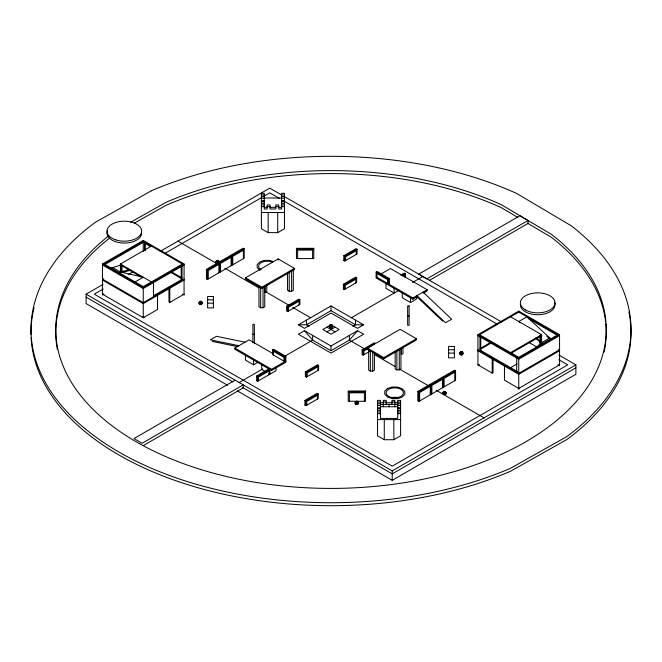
<?xml version="1.0" encoding="UTF-8"?>
<svg xmlns="http://www.w3.org/2000/svg" width="662" height="662" viewBox="0 0 662 662"><rect width="100%" height="100%" fill="white"/><g stroke="black" fill="none" stroke-linecap="round" stroke-linejoin="round"><path stroke-width="0.99" d="M355.511 402.206L355.866 401.412L357.604 401.412L358.465 402.918L357.604 404.416L355.866 404.416L355.006 402.918L355.866 401.412L357.604 401.412L358.465 402.918L357.604 404.416L355.866 404.416L355.006 402.918L355.511 402.206L355.511 403.911L356.735 404.325L357.96 403.911L357.604 403.415M460.156 352.581L460.52 351.787L462.25 351.787L463.119 353.285L462.25 354.782L460.52 354.782L459.651 353.285L460.52 351.787L462.25 351.787L463.119 353.285L462.25 354.782L460.52 354.782L459.651 353.285L461.381 352.283M201.844 303.916L202.349 302.915L201.488 301.417L199.75 301.417L198.89 302.915L199.75 304.412L201.488 304.412L201.488 303.419M217.5 263.699L216.275 262.996L216.631 262.491M219.23 261.995L218.361 260.497L216.631 260.497L215.771 261.995L216.275 262.698L218.725 262.698L219.23 261.995L218.361 260.497L216.631 260.497L215.771 261.995L216.275 262.996M199.394 303.916L199.75 303.419M330.131 326.813L329.775 327.309L331 328.013L331.869 327.806L332.729 326.308L331.869 324.81L331 324.603L330.131 324.81L329.271 326.308L329.775 327.309L331.869 327.806L332.729 326.308L331.869 324.81L330.131 324.81L329.271 326.308L330.131 327.806L332.225 327.309L331.869 326.813M460.156 354.286L460.52 353.789M357.53 330.694L349.362 340.119L331 350.719L312.638 340.119L304.47 330.694L298.347 334.227L331 353.078L363.653 334.227L357.53 330.694L331 346.011L304.47 330.694M533.944 349.495L541.599 342.709L549.766 338.001L551.396 338.936M102.445 295.111L102.445 264.006L143.257 240.447L184.069 264.006L184.069 295.111M104.075 264.949L143.257 242.325L150.547 246.537M110.604 268.251L121.179 264.908M118.763 272.959L120.401 272.016L120.401 264.006L151.416 246.098M121.212 264.477L120.401 264.949L142.587 277.759M103.255 278.619L102.445 279.091L143.257 302.65L184.069 279.091M227.529 385.243L86.118 303.593L86.118 294.168L103.057 284.387M160.113 251.444L269.782 188.132L281.416 194.851M103.231 288.996L94.277 294.168L392.218 466.18L567.723 364.861L558.802 359.706M128.122 274.631L133.302 271.635M165.012 253.331L261.722 197.499M263.509 196.465L269.782 192.841L279.587 198.509M103.255 293.696L102.445 294.168L143.257 317.735L157.539 309.485L157.539 295.343M103.255 294.64L104.075 294.168M102.445 264.006L143.257 287.573L184.069 264.006M184.069 264.949L143.257 288.516L102.445 264.949M153.534 295.773L181.214 279.794L182.025 280.266L182.025 266.124L181.214 265.652L181.214 279.794M184.069 280.026L143.257 303.593L102.445 280.026M206.445 269.384L243.177 248.176L244.195 248.763L244.195 258.188L207.463 279.397L206.445 278.81L206.445 269.384L207.463 269.972L244.195 248.763M277.717 232.643L284.478 228.738L284.478 193.296L281.598 193.296L281.598 208.985L278.71 208.985L278.71 204.963L275.822 204.963L275.822 208.985L270.055 208.985L270.055 204.963L267.167 204.963L267.167 208.985L264.279 208.985L264.279 193.296L261.391 193.296L261.391 228.738L268.151 232.643L277.717 232.643L277.717 212.519M206.445 278.81L207.256 278.338M142.438 317.263L143.257 316.792L144.068 317.263M169.786 302.418L169.786 288.276L168.967 287.805L168.967 301.946L169.786 302.418L184.069 294.168M245.536 277.775L278.189 258.925L294.507 268.35L294.507 269.533L261.862 288.384L245.536 278.959L245.536 277.775L261.862 287.2L294.507 268.35M343.81 255.706L356.057 248.639L357.075 249.226L357.075 253.935L344.828 261.01L343.81 260.423L343.81 255.706L344.828 256.293L357.075 249.226M343.81 260.423L344.629 259.951M258.974 286.34L258.974 306.779L260.663 307.756L263.054 307.756L264.742 306.779L264.742 286.34M287.54 273.232L287.54 290.287L289.236 291.263L291.628 291.263L293.316 290.287L293.316 269.848M286.613 306.241L298.852 299.174L299.878 299.762L299.878 304.479L287.631 311.545L286.613 310.958L286.613 306.241L287.631 306.829L299.878 299.762M343.379 284.238L355.618 277.171L356.644 277.759L356.644 282.467L344.397 289.542L343.379 288.946L343.379 284.238L344.397 284.825L356.644 277.759M272.595 349.85L284.842 356.917L284.842 361.634L272.595 354.559L272.595 349.85L273.621 349.263L285.86 356.33L285.86 362.222L271.577 370.463L234.845 349.263L234.845 348.08L249.127 339.838L272.744 353.467M343.379 288.946L344.19 288.483M376.14 272.065L377.166 271.478L389.405 278.553L389.405 283.262L388.387 283.849L388.387 279.141L376.14 272.065L376.14 277.957L412.873 299.166L416.952 296.808L416.952 295.633L445.526 322.733L451.649 319.2L423.076 292.099M380.609 274.2L390.431 268.532L427.164 289.741L427.164 290.924L423.407 293.084M298.355 324.802L331 305.952L363.653 324.802L357.53 328.335L331 313.018L304.479 328.335L298.355 324.802L306.514 324.802L309.137 326.316M363.653 324.802L355.486 324.802L331 310.668L306.514 324.802L306.514 320.094M388.387 279.141L389.405 278.553M400.849 275.053L404.341 273.034L405.367 273.621L405.367 277.395M401.867 275.64L405.367 273.621M402.777 276.062L404.548 275.036L404.548 276.923M245.412 355.362L245.412 360.078L253.579 364.787L257.948 362.263M235.084 380.178L133.997 438.542L142.065 443.308L243.252 384.887L243.252 387.858L143.853 445.245M239.172 382.537L262.748 368.924M284.006 356.644L312.638 340.119L312.638 335.402M326.92 331.869L335.08 327.16M351.406 317.735L399.252 290.105M412.55 282.434L422.828 276.493M284.842 356.917L285.86 356.33M276.029 366.905L276.029 370.679L257.659 381.279L256.641 380.691L256.641 375.983L268.88 368.908M256.641 375.983L257.659 376.57L269.906 369.504L269.906 374.212L268.88 373.625M528.053 220.463L426.866 278.884L418.798 274.109L519.885 215.746L528.053 220.463L528.053 223.433L429.547 280.299M234.845 348.08L271.577 369.288L285.86 361.038M256.641 380.691L257.452 380.22M352.863 326.316L355.486 324.802L355.486 320.085M376.14 276.782L412.873 297.991L427.164 289.741M402.306 293.067L402.306 297.776L410.465 302.493L416.588 298.959L416.588 297.072M305.364 371.845L317.603 364.779L318.629 365.366L318.629 370.083L306.382 377.15L305.364 376.562L305.364 371.845L306.382 372.433L318.629 365.366M362.131 349.842L374.369 342.775L375.395 343.363L363.148 350.43L362.131 349.842L362.131 354.559L363.148 355.146L369.272 351.613M367.46 348.171L400.113 329.32L416.431 338.745L416.431 339.92L383.786 358.771L367.46 349.346L367.46 348.171L383.786 357.596L416.431 338.745M367.501 348.857L363.968 350.901L363.968 354.675M304.934 400.378L317.172 393.311L318.199 393.898L318.199 398.615L305.952 405.682L304.934 405.094L304.934 400.378L305.952 400.965L318.199 393.898M304.934 405.094L305.745 404.623M368.651 349.66L368.651 370.108L370.348 371.084L372.731 371.084L374.427 370.108L374.427 353.053M395.181 351.497L395.181 368.924L396.869 369.901L399.26 369.901L400.957 368.924L400.957 348.485M493.033 359.507L493.033 372.64L492.214 373.103L477.931 364.861L477.931 334.699L518.743 311.132L559.556 334.699L559.556 365.805M557.925 334.699L518.743 312.075L479.561 334.699L518.743 357.323L557.925 334.699L557.925 335.642M490.683 342.411L479.975 348.601L480.786 349.073L491.502 342.883M516.708 358.026L516.708 372.168L517.519 371.696L480.786 350.488L479.975 350.959L479.975 336.817M417.813 391.416L454.546 370.207L455.564 370.794L455.564 380.22L418.831 401.429L417.813 400.841L417.813 391.416L418.831 392.003L455.564 370.794M477.931 364.861L478.75 364.39M478.75 365.333L479.561 364.861M493.033 358.498L492.214 358.97L492.214 373.103M541.599 343.652L541.599 334.699L510.584 352.606L510.584 353.549M511.469 353.036L541.599 335.642L540.788 335.171M559.556 334.699L518.743 358.258L477.931 334.699M559.556 335.642L518.743 359.201L477.931 335.642M510.584 367.691L517.113 363.918M393.849 439.717L400.609 435.811L400.609 400.378L397.721 400.378L397.721 418.417L380.41 418.417L380.41 400.378L377.522 400.378L377.522 435.811L384.283 439.717L393.849 439.717L393.849 419.592M559.556 350.719L518.743 374.287L477.931 350.719M517.932 387.949L518.743 387.485L519.562 387.949M86.118 294.168L392.218 470.897L575.882 364.861L575.882 374.287L392.218 480.322L237.377 390.928M575.882 367.832L392.218 473.868L242.747 387.568M130.704 222.233L166.17 202.258A275.235 158.905 0 0 1 501.25 204.657L551.421 234.348A275.235 158.905 0 0 1 517.237 446.511A275.235 158.905 0 0 1 148.189 448.306A275.235 158.905 0 0 1 107.848 236.5M134.245 223.21L166.17 205.228A275.235 158.905 0 0 1 501.25 207.628L517.849 217.459M444.508 394.469L443.639 393.559L443.283 394.055L445.369 394.56L446.238 393.054L445.369 391.556L443.639 391.556L442.77 393.054L443.639 394.56L445.733 394.055L446.238 393.054L445.369 391.556L443.639 391.556L442.77 393.054L443.639 394.56L445.369 394.56L445.369 393.559M112.234 268.251L112.234 267.307L120.401 272.016L128.883 269.748M122.164 272.487L129.76 270.452M261.391 194.967L264.279 194.967M281.598 194.967L284.478 194.967M261.391 196.631L264.279 196.631M281.598 196.631L284.478 196.631M264.279 198.012L281.598 198.012M261.391 198.294L264.279 198.294M281.598 198.294L284.478 198.294M261.391 200.652L264.279 200.652M281.598 200.652L284.478 200.652M261.391 201.629L264.279 201.629M281.598 201.629L284.478 201.629M261.391 203.292L264.279 203.292M281.598 203.292L284.478 203.292M261.391 204.963L264.279 204.963M281.598 204.963L284.478 204.963M261.391 206.627L264.279 206.627M267.167 206.627L270.055 206.627M275.822 206.627L278.71 206.627M281.598 206.627L284.478 206.627M264.279 207.322L267.167 207.322M270.055 207.322L275.822 207.322M278.71 207.322L281.598 207.322M261.391 212.519L284.478 212.519M296.46 249.16L313.78 249.16M290.03 271.197L291.628 271.197L291.628 291.263M207.636 299.828L213.412 299.828M207.636 303.163L213.412 303.163M407.66 315.898L409.108 315.898M252.901 334.277L254.34 334.277M448.596 349.776L454.364 349.776M448.596 353.103L454.364 353.103M348.229 391.854L365.54 391.854M377.522 402.041L380.41 402.041M383.298 402.041L386.178 402.041M391.954 402.041L394.842 402.041M397.721 402.041L400.609 402.041M380.41 402.728L383.298 402.728M386.178 402.728L391.954 402.728M394.842 402.728L397.721 402.728M377.522 403.704L380.41 403.704M397.721 403.704L400.609 403.704M380.41 404.399L397.721 404.399M377.522 405.376L380.41 405.376M397.721 405.376L400.609 405.376M380.41 406.749L397.721 406.749M377.522 407.726L380.41 407.726M397.721 407.726L400.609 407.726M377.522 408.702L380.41 408.702M397.721 408.702L400.609 408.702M377.522 410.374L380.41 410.374M397.721 410.374L400.609 410.374M377.522 412.037L380.41 412.037M397.721 412.037L400.609 412.037M377.522 413.7L380.41 413.7M397.721 413.7L400.609 413.7M377.522 419.592L400.609 419.592M245.048 342.188L216.474 336.296L210.359 339.838L238.924 345.721M212.328 341.418L237.939 346.698M120.401 272.016L143.257 277.204L135.089 281.913L133.302 281.507M200.619 301.913L202.349 302.915L201.488 304.412L199.75 304.412L198.89 302.915L199.75 301.417L201.488 301.417L201.844 302.211M273.538 261.689L269.79 260.423L264.428 260.389L259.81 261.904L257.179 264.568L257.245 267.671L259.984 270.369M528.251 318.505L557.04 335.129M510.584 316.792L541.599 334.699M558.745 349.304L559.556 349.776L518.743 373.343L477.931 349.776M541.599 342.709L543.237 343.652M284.097 196.399L501.597 321.972M558.877 355.039L575.882 364.861M284.048 201.083L497.253 324.173M529.327 342.693L537.254 347.269M558.745 364.39L559.556 364.861L518.743 388.42L504.461 380.178L504.461 366.036M557.925 364.861L558.745 365.333M388.594 282.79L389.405 283.262M230.93 255.242L231.948 255.83L231.948 265.263M442.299 377.274L443.317 377.87L443.317 387.295M218.683 262.317L219.71 262.905L219.71 272.33M430.052 384.349L431.07 384.936L431.07 394.362M177.946 241.15L216.846 263.608M224.881 268.251L258.809 287.838M265.065 291.445L289.17 305.364M292.736 307.425L310.594 317.735M326.92 327.16L335.08 331.869M364.795 349.031L349.362 340.119L349.362 335.402M374.618 354.7L395.156 366.558M399.616 369.131L428.19 385.623M436.225 390.266L484.054 417.879M171.532 271.85L182.025 277.908L181.214 278.379L170.697 272.305M182.439 294.168L183.25 294.64M120.401 264.006L151.416 281.913M265.818 371.854L261.738 369.504L261.738 364.787M86.118 297.139L232.9 381.883M527.515 223.177L551.421 237.327A275.235 158.905 0 0 1 605.606 321.74M546.812 336.205L549.766 338.936L549.766 338.001L526.911 316.792L518.743 321.5L520.092 322.75M536.319 337.81L540.788 341.956M535.641 338.125L540.788 342.891M416.952 296.808L442.597 321.128M462.25 353.789L462.606 354.286M216.631 263.493L216.631 261.498L217.5 260.58L218.725 260.993L217.5 261.705L216.275 260.993L217.5 260.58L218.725 262.698M540.788 336.114L540.788 344.372M539.969 335.642L539.969 344.687M518.743 311.132L518.743 312.075M518.743 357.323L518.743 389.364M480.786 336.346L480.786 350.488M461.381 351.58L461.381 354.989M454.744 380.691L454.744 372.209L444.136 378.333L444.136 386.823M444.508 391.35L444.508 394.767M442.506 387.767L442.506 379.276L431.889 385.408L431.889 393.89M430.259 394.833L430.259 386.351L419.642 392.475L419.642 400.957M418.831 392.003L418.831 401.429M412.873 297.991L412.873 299.166M410.465 297.776L410.465 302.493M402.993 347.211L402.993 353.607L401.304 354.584L401.304 348.568M399.26 349.834L399.26 369.901M396.869 350.843L396.869 369.901M394.842 406.749L394.842 400.378L391.954 400.378L391.954 404.399M394.138 287.407L394.138 293.067L385.979 288.351L385.979 282.699M392.218 470.897L392.218 480.322M389.066 404.399L389.066 406.749M387.568 283.377L387.568 279.612L376.959 273.48L376.959 277.254M386.178 404.399L386.178 400.378L383.298 400.378L383.298 406.749M384.283 419.592L384.283 439.717M383.786 357.596L383.786 358.771M372.731 352.018L372.731 371.084M370.348 351.017L370.348 371.084M364.39 401.28L364.39 392.798L349.379 392.798L349.379 401.28M363.148 350.43L363.148 355.146M356.735 401.205L356.735 404.623M356.255 254.407L356.255 250.641L345.647 256.765L345.647 260.538M355.825 282.939L355.825 279.174L345.216 285.297L345.216 289.071M344.828 256.293L344.828 261.01M344.397 284.825L344.397 289.542M331 305.952L331 310.668M331 324.603L331 328.013M331 346.011L331 350.719M317.81 370.555L317.81 366.781L307.201 372.905L307.201 376.678M317.379 399.087L317.379 395.313L306.771 401.437L306.771 405.21M312.621 258.585L312.621 250.104L297.619 250.104L297.619 258.585M306.382 372.433L306.382 377.15M305.952 400.965L305.952 405.682M299.058 304.95L299.058 301.177L288.45 307.3L288.45 311.074M289.236 272.198L289.236 291.263M287.631 306.829L287.631 311.545M284.023 361.162L284.023 357.389L273.414 351.265L273.414 355.031M278.189 258.925L278.189 260.108M271.577 369.288L271.577 370.463M269.086 374.684L269.086 370.919L258.478 377.042L258.478 380.815M268.151 212.519L268.151 232.643M266.786 285.065L266.786 291.462L265.098 292.438L265.098 286.423M263.054 307.756L263.054 287.689L260.663 287.689L260.663 307.756M261.862 287.2L261.862 288.384M257.659 376.57L257.659 381.279M254.34 343.702L254.34 324.281L252.901 324.281L252.901 342.759M253.579 360.078L253.579 364.787M243.376 258.66L243.376 250.178L232.767 256.302L232.767 264.792M231.137 265.727L231.137 257.245L220.52 263.377L220.52 271.859M218.89 272.802L218.89 264.32L208.282 270.444L208.282 278.925M217.5 260.29L217.5 262.996M207.463 269.972L207.463 279.397M200.619 301.21L200.619 304.628M153.46 282.624L153.46 296.758M145.292 250.641L145.292 242.565L144.482 243.037L144.482 250.104M143.257 240.447L143.257 251.419M143.257 287.573L143.257 317.735M122.031 271.991L122.031 264.949L121.212 265.421L121.212 272.206M628.9 312.009A300.002 173.204 0 0 1 566.722 439.626L510.659 471.195A300.002 173.204 0 0 1 200.611 488.473A300.002 173.204 0 0 1 31.131 337.587M31.015 334.484A300.002 173.204 0 0 1 34.068 307.747M57.304 349.271A275.235 158.905 0 0 1 109.536 238.13M605.821 323.768A275.235 158.905 0 0 1 604.108 352.192M554.425 302.162A17.32 9.996 0 0 1 539.96 314.657A17.32 9.996 0 0 1 520.382 304.743M141.627 233.074A17.32 9.996 0 0 1 122.048 242.987A17.32 9.996 0 0 1 107.583 230.484M261.109 269.724A8.656 4.998 0 0 1 260.729 262.888A8.656 4.998 0 0 1 272.512 262.226M392.533 397.44A8.656 4.998 0 0 1 397.01 397.44M199.75 302.418L199.394 303.626L201.844 303.626L200.619 301.5L199.394 301.913L200.619 302.625L201.844 301.913L200.619 301.5L199.75 302.418M330.131 325.812L329.775 327.02L332.225 327.02L331 324.893L329.775 325.307L331 326.018L332.225 325.307L331 324.893L330.131 325.812M355.866 402.413L355.511 403.621L357.96 403.621L356.735 401.503L355.511 401.917L356.735 402.62L357.96 401.917L356.735 401.503L355.866 402.413M443.639 392.558L443.283 393.766L445.733 393.766L444.508 391.639L443.283 392.053L444.508 392.765L445.733 392.053L444.508 391.639L443.639 392.558M460.52 352.788L460.156 353.996L462.606 353.996L461.381 351.87L460.156 352.283L461.381 352.995L462.606 352.283L461.381 351.87L460.52 352.788M387.353 388.561L384.721 391.225L384.788 394.32L387.527 397.026L392.21 398.607L397.572 398.64L402.19 397.126L404.821 394.461L404.755 391.366L402.016 388.66L397.332 387.08L391.97 387.038L387.353 388.561M143.257 241.382L104.075 264.006L143.257 286.629L182.439 264.006L143.257 241.382M331 324.802L322.841 329.51L331 334.227L339.159 329.51L331 324.802M151.341 190.805L95.278 222.374A300.002 173.204 0 0 0 116.247 450.458A300.002 173.204 0 0 0 510.659 468.224L566.722 436.655A300.002 173.204 0 0 0 571.256 225.783L516.567 193.42A300.002 173.204 0 0 0 151.341 190.805M313.78 248.324L296.46 248.324L296.46 258.585L313.78 258.585L313.78 248.324M213.412 296.502L207.636 296.502L207.636 307.88L213.412 307.88L213.412 296.502M409.108 305.902L407.66 305.902L407.66 325.323L409.108 325.323L409.108 305.902M454.364 346.441L448.596 346.441L448.596 357.819L454.364 357.819L454.364 346.441M365.54 391.019L348.229 391.019L348.229 401.28L365.54 401.28L365.54 391.019M525.454 309.932A17.32 9.996 0 0 0 554.425 305.447A17.32 9.996 0 0 0 533.216 293.2A17.32 9.996 0 0 0 525.454 309.932M115.651 239.843A17.32 9.996 0 0 0 141.627 231.187A17.32 9.996 0 0 0 115.651 222.531A17.32 9.996 0 0 0 115.651 239.843M388.652 396.373A8.656 4.998 0 0 0 403.133 394.138A8.656 4.998 0 0 0 392.533 388.015A8.656 4.998 0 0 0 388.652 396.373"/></g></svg>
